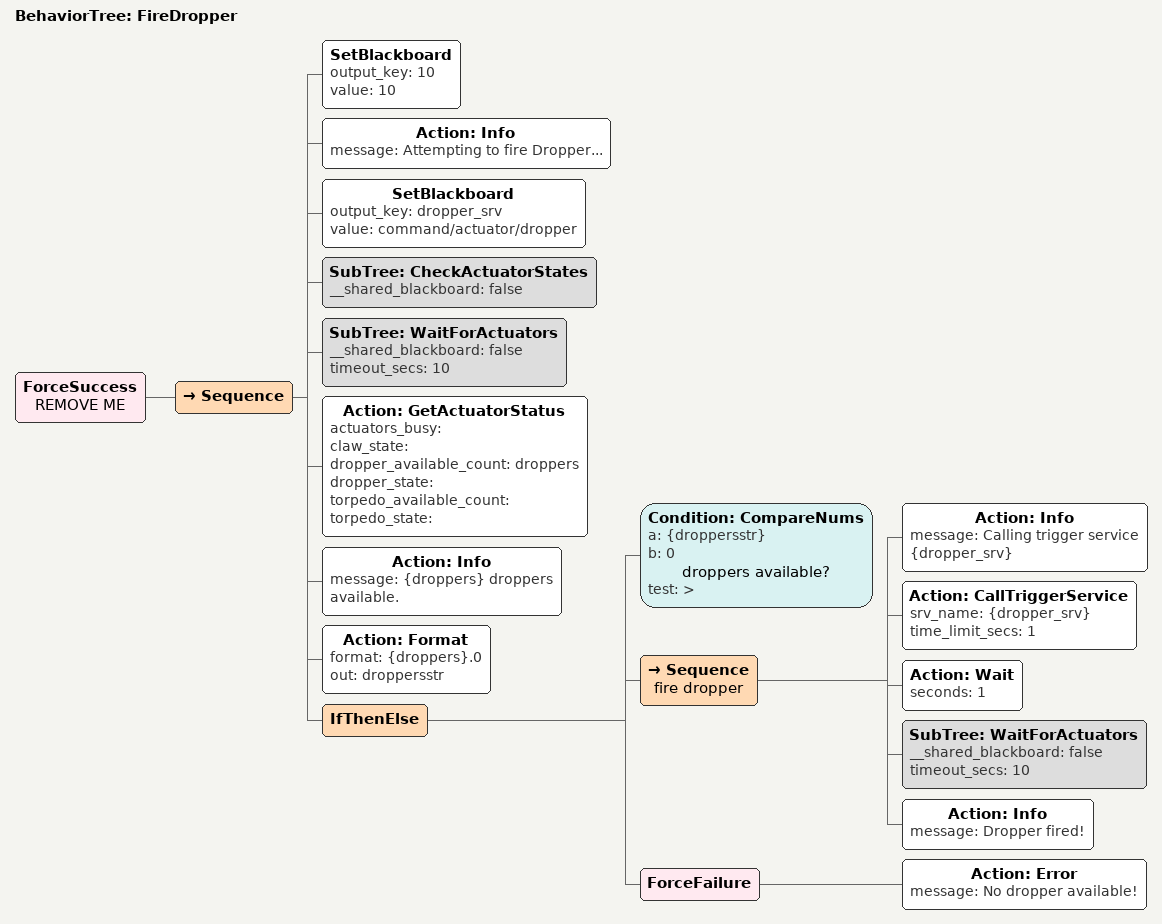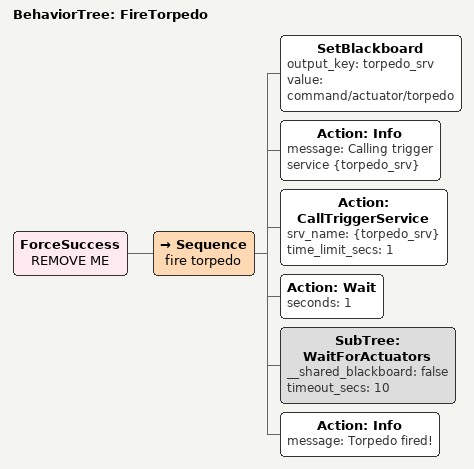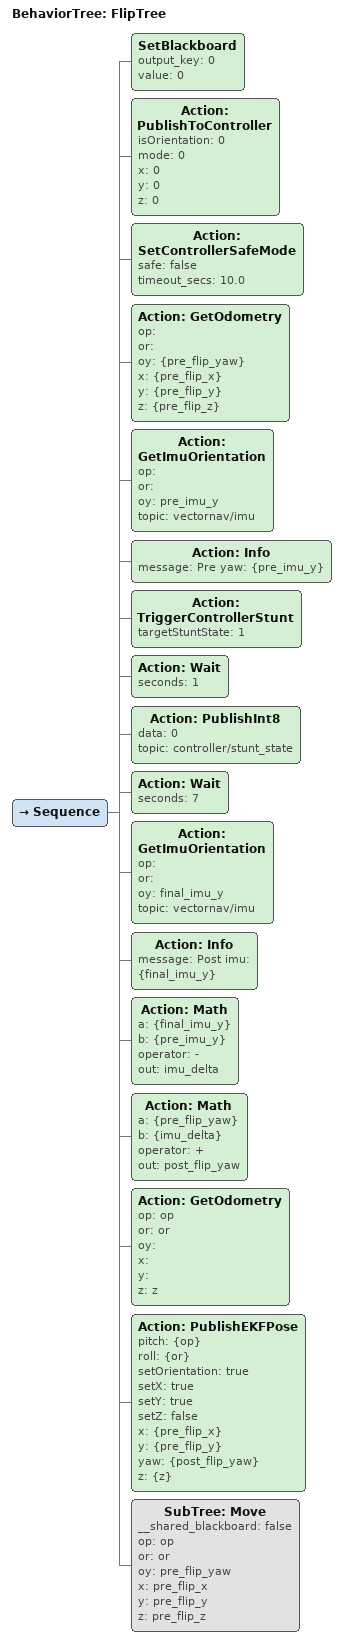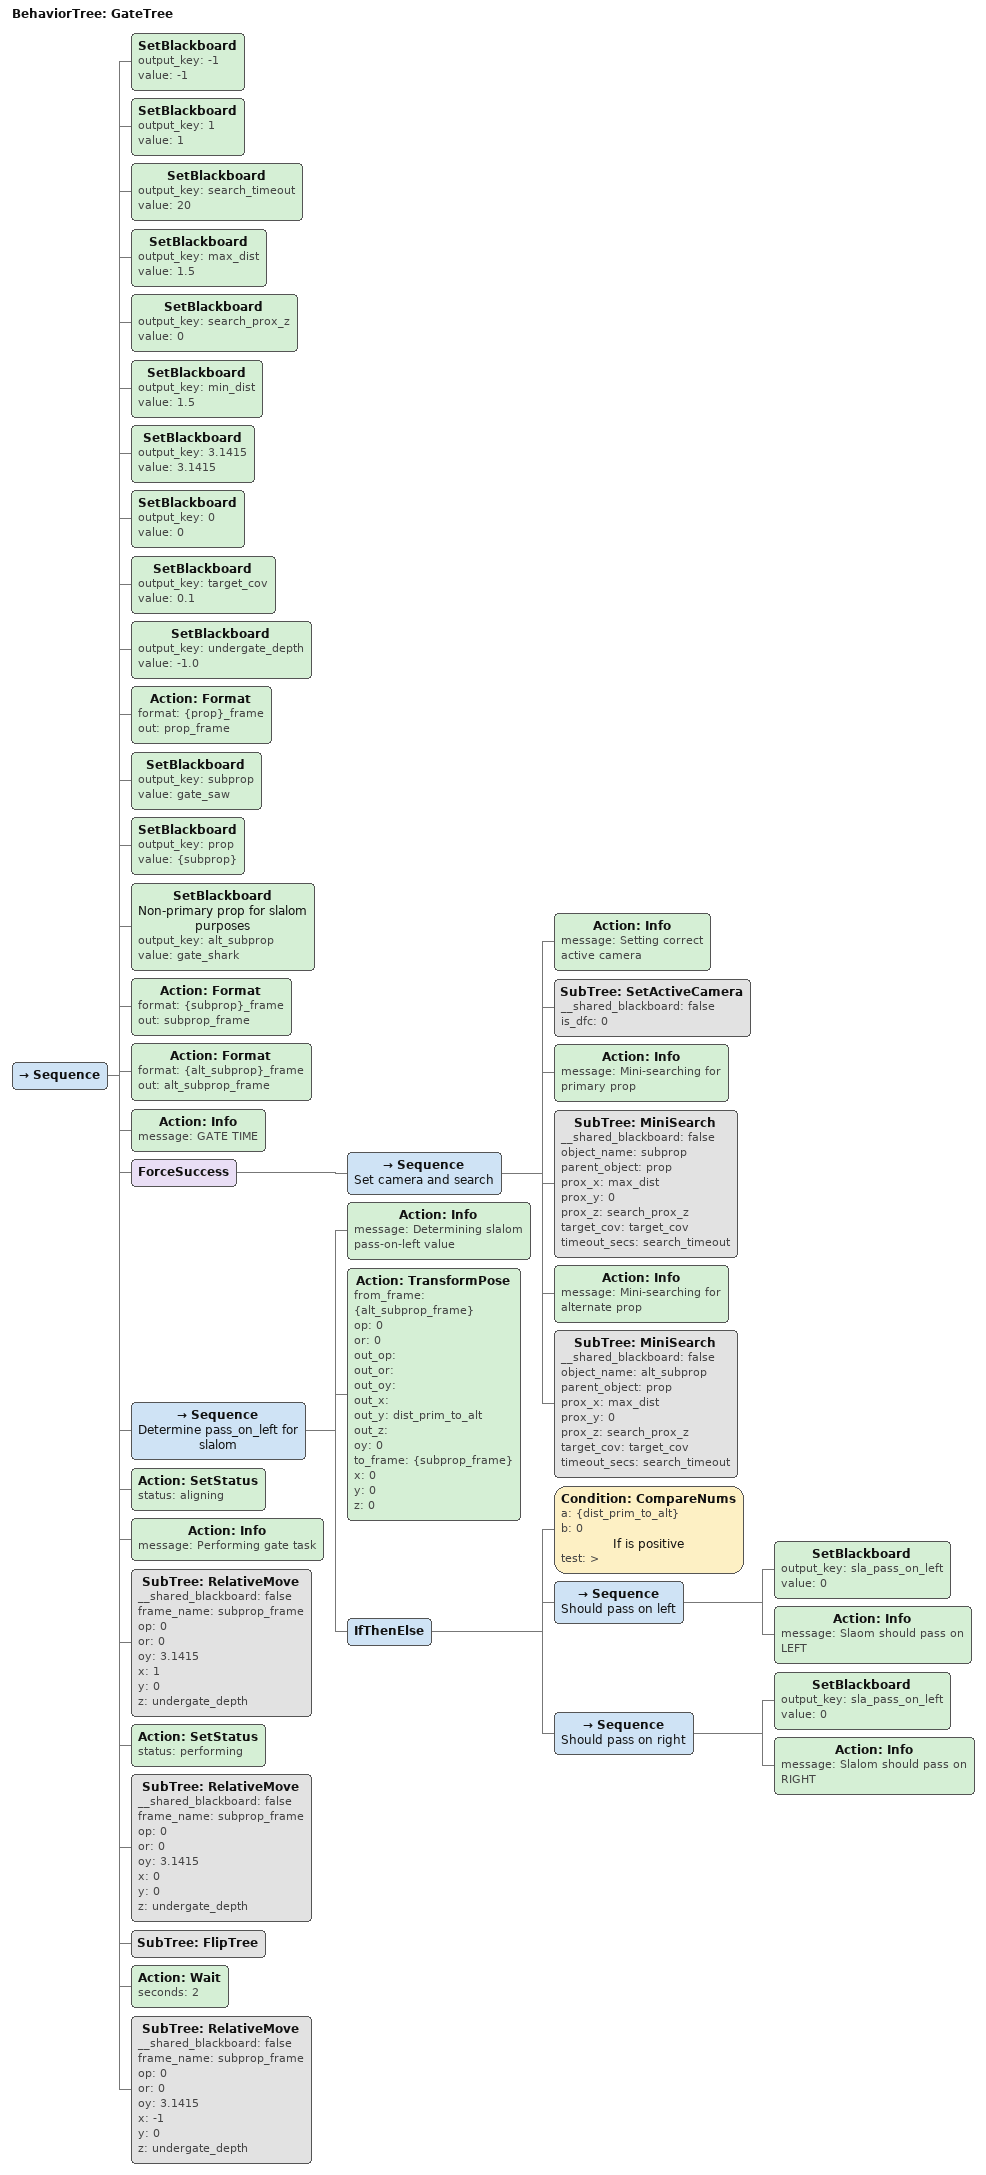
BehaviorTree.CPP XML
<BehaviorTree ID="FireDropper">
    <ForceSuccess name="REMOVE ME">
        <Sequence>
            <SetBlackboard output_key="10" value="10"/>
            <Action ID="Info" message="Attempting to fire Dropper..."/>
            <SetBlackboard output_key="dropper_srv" value="command/actuator/dropper"/>
            <SubTree ID="CheckActuatorStates" __shared_blackboard="false"/>
            <SubTree ID="WaitForActuators" __shared_blackboard="false" timeout_secs="10"/>
            <Action ID="GetActuatorStatus" actuators_busy="" claw_state="" dropper_available_count="droppers" dropper_state="" torpedo_available_count="" torpedo_state=""/>
            <Action ID="Info" message="{droppers} droppers available."/>
            <Action ID="Format" format="{droppers}.0" out="droppersstr"/>
            <IfThenElse>
                <Condition ID="CompareNums" a="{droppersstr}" b="0" name="droppers available?" test=">"/>
                <Sequence name="fire dropper">
                    <Action ID="Info" message="Calling trigger service {dropper_srv}"/>
                    <Action ID="CallTriggerService" srv_name="{dropper_srv}" time_limit_secs="1"/>
                    <Action ID="Wait" seconds="1"/>
                    <SubTree ID="WaitForActuators" __shared_blackboard="false" timeout_secs="10"/>
                    <Action ID="Info" message="Dropper fired!"/>
                </Sequence>
                <ForceFailure>
                    <Action ID="Error" message="No dropper available!"/>
                </ForceFailure>
            </IfThenElse>
        </Sequence>
    </ForceSuccess>
</BehaviorTree>

<BehaviorTree ID="FireTorpedo">
    <ForceSuccess name="REMOVE ME">
        <Sequence name="fire torpedo">
            <SetBlackboard output_key="torpedo_srv" value="command/actuator/torpedo"/>
            <Action ID="Info" message="Calling trigger service {torpedo_srv}"/>
            <Action ID="CallTriggerService" srv_name="{torpedo_srv}" time_limit_secs="1"/>
            <Action ID="Wait" seconds="1"/>
            <SubTree ID="WaitForActuators" __shared_blackboard="false" timeout_secs="10"/>
            <Action ID="Info" message="Torpedo fired!"/>
        </Sequence>
    </ForceSuccess>
</BehaviorTree>

<BehaviorTree ID="FlipTree">
    <Sequence>
        <SetBlackboard output_key="0" value="0"/>
        <Action ID="PublishToController" isOrientation="0" mode="0" x="0" y="0" z="0"/>
        <Action ID="SetControllerSafeMode" safe="false" timeout_secs="10.0"/>
        <Action ID="GetOdometry" op="" or="" oy="{pre_flip_yaw}" x="{pre_flip_x}" y="{pre_flip_y}" z="{pre_flip_z}"/>
        <Action ID="GetImuOrientation" op="" or="" oy="pre_imu_y" topic="vectornav/imu"/>
        <Action ID="Info" message="Pre yaw: {pre_imu_y}"/>
        <Action ID="TriggerControllerStunt" targetStuntState="1"/>
        <Action ID="Wait" seconds="1"/>
        <Action ID="PublishInt8" data="0" topic="controller/stunt_state"/>
        <Action ID="Wait" seconds="7"/>
        <Action ID="GetImuOrientation" op="" or="" oy="final_imu_y" topic="vectornav/imu"/>
        <Action ID="Info" message="Post imu: {final_imu_y}"/>
        <Action ID="Math" a="{final_imu_y}" b="{pre_imu_y}" operator="-" out="imu_delta"/>
        <Action ID="Math" a="{pre_flip_yaw}" b="{imu_delta}" operator="+" out="post_flip_yaw"/>
        <Action ID="GetOdometry" op="op" or="or" oy="" x="" y="" z="z"/>
        <Action ID="PublishEKFPose" pitch="{op}" roll="{or}" setOrientation="true" setX="true" setY="true" setZ="false" x="{pre_flip_x}" y="{pre_flip_y}" yaw="{post_flip_yaw}" z="{z}"/>
        <SubTree ID="Move" __shared_blackboard="false" op="op" or="or" oy="pre_flip_yaw" x="pre_flip_x" y="pre_flip_y" z="pre_flip_z"/>
    </Sequence>
</BehaviorTree>

<BehaviorTree ID="GateTree">
    <Sequence>
        <SetBlackboard output_key="-1" value="-1"/>
        <SetBlackboard output_key="1" value="1"/>
        <SetBlackboard output_key="search_timeout" value="20"/>
        <SetBlackboard output_key="max_dist" value="1.5"/>
        <SetBlackboard output_key="search_prox_z" value="0"/>
        <SetBlackboard output_key="min_dist" value="1.5"/>
        <SetBlackboard output_key="3.1415" value="3.1415"/>
        <SetBlackboard output_key="0" value="0"/>
        <SetBlackboard output_key="target_cov" value="0.1"/>
        <SetBlackboard output_key="undergate_depth" value="-1.0"/>
        <Action ID="Format" format="{prop}_frame" out="prop_frame"/>
        <SetBlackboard output_key="subprop" value="gate_saw"/>
        <SetBlackboard output_key="prop" value="{subprop}"/>
        <SetBlackboard name="Non-primary prop for slalom purposes" output_key="alt_subprop" value="gate_shark"/>
        <Action ID="Format" format="{subprop}_frame" out="subprop_frame"/>
        <Action ID="Format" format="{alt_subprop}_frame" out="alt_subprop_frame"/>
        <Action ID="Info" message="GATE TIME"/>
        <ForceSuccess>
            <Sequence name="Set camera and search">
                <Action ID="Info" message="Setting correct active camera"/>
                <SubTree ID="SetActiveCamera" __shared_blackboard="false" is_dfc="0"/>
                <Action ID="Info" message="Mini-searching for primary prop"/>
                <SubTree ID="MiniSearch" __shared_blackboard="false" object_name="subprop" parent_object="prop" prox_x="max_dist" prox_y="0" prox_z="search_prox_z" target_cov="target_cov" timeout_secs="search_timeout"/>
                <Action ID="Info" message="Mini-searching for alternate prop"/>
                <SubTree ID="MiniSearch" __shared_blackboard="false" object_name="alt_subprop" parent_object="prop" prox_x="max_dist" prox_y="0" prox_z="search_prox_z" target_cov="target_cov" timeout_secs="search_timeout"/>
            </Sequence>
        </ForceSuccess>
        <Sequence name="Determine pass_on_left for slalom">
            <Action ID="Info" message="Determining slalom pass-on-left value"/>
            <Action ID="TransformPose" from_frame="{alt_subprop_frame}" op="0" or="0" out_op="" out_or="" out_oy="" out_x="" out_y="dist_prim_to_alt" out_z="" oy="0" to_frame="{subprop_frame}" x="0" y="0" z="0"/>
            <IfThenElse>
                <Condition ID="CompareNums" a="{dist_prim_to_alt}" b="0" name="If is positive" test=">"/>
                <Sequence name="Should pass on left">
                    <SetBlackboard output_key="sla_pass_on_left" value="0"/>
                    <Action ID="Info" message="Slaom should pass on LEFT"/>
                </Sequence>
                <Sequence name="Should pass on right">
                    <SetBlackboard output_key="sla_pass_on_left" value="0"/>
                    <Action ID="Info" message="Slalom should pass on RIGHT"/>
                </Sequence>
            </IfThenElse>
        </Sequence>
        <Action ID="SetStatus" status="aligning"/>
        <Action ID="Info" message="Performing gate task"/>
        <SubTree ID="RelativeMove" __shared_blackboard="false" frame_name="subprop_frame" op="0" or="0" oy="3.1415" x="1" y="0" z="undergate_depth"/>
        <Action ID="SetStatus" status="performing"/>
        <SubTree ID="RelativeMove" __shared_blackboard="false" frame_name="subprop_frame" op="0" or="0" oy="3.1415" x="0" y="0" z="undergate_depth"/>
        <SubTree ID="FlipTree"/>
        <Action ID="Wait" seconds="2"/>
        <SubTree ID="RelativeMove" __shared_blackboard="false" frame_name="subprop_frame" op="0" or="0" oy="3.1415" x="-1" y="0" z="undergate_depth"/>
    </Sequence>
</BehaviorTree>
